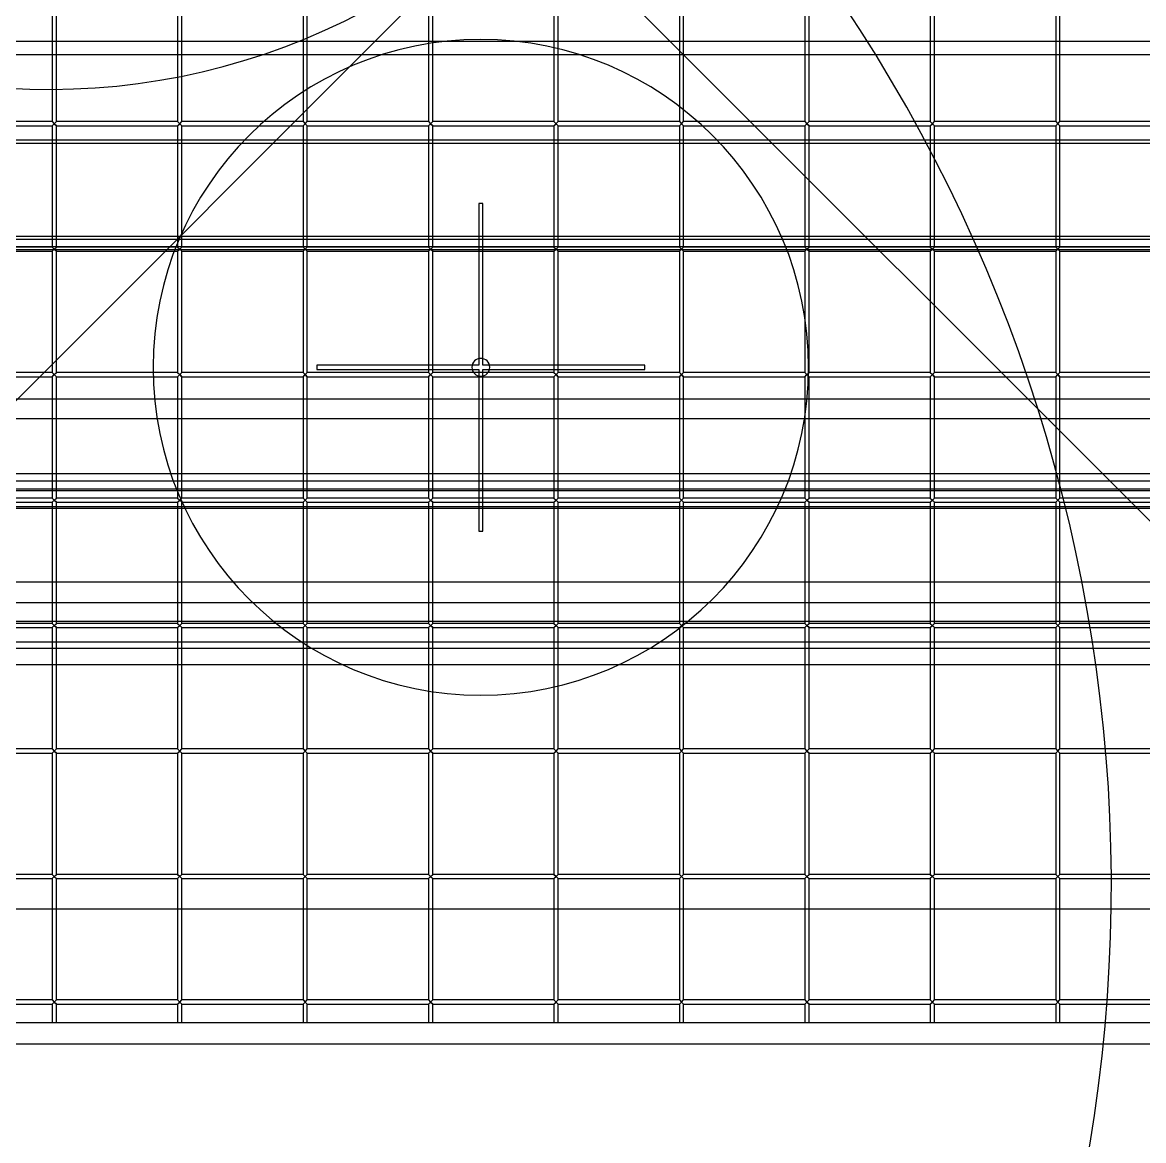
# Model space of a CAD drawing. Header units: centimetres. Extents: x 2811 to 13089, y 820 to 6224.
# Drawn here: x 8771.75 to 8798.56, y 2503.04 to 2529.77 of the extents above; entities that cross this region are included whole.
import ezdxf

# ---------------------------------------------------------------- set-up
doc = ezdxf.new("R2010")
doc.units = ezdxf.units.CM
doc.layers.add('prlm-ELEC-CFO', color=1, linetype='Continuous', lineweight=25)
doc.layers.add('prlm-VMC', color=93, linetype='Continuous')

# ---------------------------------------------------------------- blocks, each defined once
blk = doc.blocks.new('xi.d630')
at = {"layer": 'prlm-VMC'}
for p, q in [((0, 0), (0, 115.95)), ((-40.95, 75), (40.95, 75))]:
    blk.add_line(p, q, dxfattribs=at)
for centre, radius, start, end in [((0, 75), 31.5, 0, 180), ((0, 75), 28.35, 0, 180), ((14.175, 75), 14.175, 0, 180), ((0, 45.255), 33.525, 20.016, 159.984), ((0, 75), 31.5, 180, 0), ((-14.175, 75), 14.175, 180, 0)]:
    blk.add_arc(centre, radius, start, end, dxfattribs=at)
blk = doc.blocks.new('xi.naos7500v')
at = {"layer": 'prlm-VMC', "color": 0}
for p, q in [((-10.25, 67.35), (-10.25, 64.45)), ((-10.15, 64.45), (-10.15, 67.35)), ((-7.25, 67.35), (-7.25, 64.45)), ((-7.15, 64.45), (-7.15, 67.35)), ((-4.25, 67.35), (-4.25, 65.16)), ((-4.15, 65.224), (-4.15, 67.35)), ((-1.25, 67.35), (-1.25, 66.312)), ((-1.15, 66.328), (-1.15, 67.35)), ((1.75, 67.35), (1.75, 66.215)), ((1.85, 66.191), (1.85, 67.35)), ((4.75, 67.35), (4.75, 64.809)), ((4.85, 64.732), (4.85, 67.35)), ((7.75, 67.35), (7.75, 64.45)), ((7.85, 64.45), (7.85, 67.35)), ((10.75, 67.35), (10.75, 64.45)), ((10.85, 64.45), (10.85, 67.35)), ((13.75, 67.35), (13.75, 64.45)), ((13.85, 64.45), (13.85, 67.35)), ((-24.8, 66.37), (25.7, 66.37)), ((-1.25, 66.312), (-1.25, 64.45)), ((-1.15, 64.45), (-1.15, 66.328)), ((-24.8, 66.056), (25.7, 66.056)), ((1.75, 66.215), (1.75, 64.45)), ((1.85, 64.45), (1.85, 66.191)), ((-4.25, 65.16), (-4.25, 64.45)), ((-4.15, 64.45), (-4.15, 65.224)), ((4.75, 64.809), (4.75, 64.45)), ((4.85, 64.45), (4.85, 64.732)), ((-10.25, 64.45), (-13.15, 64.45)), ((-13.15, 64.35), (-10.25, 64.35)), ((-10.25, 64.35), (-10.15, 64.45)), ((-10.25, 64.45), (-10.2, 64.4)), ((-10.25, 64.45), (-10.2, 64.4)), ((-10.25, 64.35), (-10.15, 64.45)), ((-10.25, 64.35), (-10.2, 64.4)), ((-10.25, 64.35), (-10.25, 61.45)), ((-10.2, 64.4), (-10.15, 64.45)), ((-10.15, 64.35), (-10.2, 64.4)), ((-10.2, 64.4), (-10.15, 64.35)), ((-7.25, 64.45), (-10.15, 64.45)), ((-10.15, 64.35), (-7.25, 64.35)), ((-10.15, 61.45), (-10.15, 64.35)), ((-7.25, 64.35), (-7.15, 64.45)), ((-7.25, 64.45), (-7.2, 64.4)), ((-7.25, 64.45), (-7.2, 64.4)), ((-7.25, 64.35), (-7.15, 64.45)), ((-7.25, 64.35), (-7.2, 64.4)), ((-7.25, 64.35), (-7.25, 61.552)), ((-7.2, 64.4), (-7.15, 64.45)), ((-7.15, 64.35), (-7.2, 64.4)), ((-7.2, 64.4), (-7.15, 64.35)), ((-5.188, 64.45), (-7.15, 64.45)), ((-7.15, 64.35), (-5.299, 64.35)), ((-7.15, 61.785), (-7.15, 64.35)), ((-5.299, 64.35), (-4.25, 64.35)), ((-4.25, 64.45), (-5.188, 64.45)), ((-4.25, 64.35), (-4.15, 64.45)), ((-4.25, 64.45), (-4.2, 64.4)), ((-4.25, 64.45), (-4.2, 64.4)), ((-4.25, 64.35), (-4.15, 64.45)), ((-4.25, 64.35), (-4.2, 64.4)), ((-4.25, 64.35), (-4.25, 61.45)), ((-4.2, 64.4), (-4.15, 64.45)), ((-4.15, 64.35), (-4.2, 64.4)), ((-4.2, 64.4), (-4.15, 64.35)), ((-1.25, 64.45), (-4.15, 64.45)), ((-4.15, 64.35), (-1.25, 64.35)), ((-4.15, 61.45), (-4.15, 64.35)), ((-1.25, 64.35), (-1.15, 64.45)), ((-1.25, 64.45), (-1.2, 64.4)), ((-1.25, 64.35), (-1.15, 64.45)), ((-1.25, 64.45), (-1.2, 64.4)), ((-1.25, 64.35), (-1.15, 64.45)), ((-1.25, 64.35), (-1.2, 64.4)), ((-1.25, 64.35), (-1.25, 61.45)), ((-1.15, 64.35), (-1.2, 64.4)), ((-1.2, 64.4), (-1.15, 64.35)), ((1.75, 64.45), (-1.15, 64.45)), ((-1.15, 64.35), (1.75, 64.35)), ((-1.15, 61.45), (-1.15, 64.35)), ((1.75, 64.35), (1.85, 64.45)), ((1.75, 64.45), (1.8, 64.4)), ((1.75, 64.35), (1.85, 64.45)), ((1.75, 64.45), (1.8, 64.4)), ((1.75, 64.35), (1.85, 64.45)), ((1.75, 64.35), (1.8, 64.4)), ((1.75, 64.35), (1.75, 61.45)), ((1.85, 64.35), (1.8, 64.4)), ((1.8, 64.4), (1.85, 64.35)), ((4.75, 64.45), (1.85, 64.45)), ((1.85, 64.35), (4.75, 64.35)), ((1.85, 61.45), (1.85, 64.35)), ((4.75, 64.35), (4.85, 64.45)), ((4.75, 64.45), (4.8, 64.4)), ((4.75, 64.45), (4.8, 64.4)), ((4.75, 64.35), (4.85, 64.45)), ((4.75, 64.35), (4.8, 64.4)), ((4.75, 64.35), (4.75, 61.45)), ((4.8, 64.4), (4.85, 64.45)), ((4.85, 64.35), (4.8, 64.4)), ((4.8, 64.4), (4.85, 64.35)), ((5.188, 64.45), (4.85, 64.45)), ((4.85, 64.35), (5.299, 64.35)), ((4.85, 61.45), (4.85, 64.35)), ((7.75, 64.45), (5.188, 64.45)), ((5.299, 64.35), (7.75, 64.35)), ((7.75, 64.35), (7.85, 64.45)), ((7.75, 64.45), (7.8, 64.4)), ((7.75, 64.45), (7.8, 64.4)), ((7.75, 64.35), (7.85, 64.45)), ((7.75, 64.35), (7.8, 64.4)), ((7.75, 64.35), (7.75, 61.45)), ((7.8, 64.4), (7.85, 64.45)), ((7.85, 64.35), (7.8, 64.4)), ((7.8, 64.4), (7.85, 64.35)), ((10.75, 64.45), (7.85, 64.45)), ((7.85, 64.35), (10.75, 64.35)), ((7.85, 61.45), (7.85, 64.35)), ((10.75, 64.35), (10.85, 64.45)), ((10.75, 64.45), (10.8, 64.4)), ((10.75, 64.45), (10.8, 64.4)), ((10.75, 64.35), (10.85, 64.45)), ((10.75, 64.35), (10.8, 64.4)), ((10.75, 64.35), (10.75, 61.45)), ((10.8, 64.4), (10.85, 64.45)), ((10.85, 64.35), (10.8, 64.4)), ((10.8, 64.4), (10.85, 64.35)), ((13.75, 64.45), (10.85, 64.45)), ((10.85, 64.35), (13.75, 64.35)), ((10.85, 61.45), (10.85, 64.35)), ((13.75, 64.35), (13.85, 64.45)), ((13.75, 64.45), (13.8, 64.4)), ((13.75, 64.45), (13.8, 64.4)), ((13.75, 64.35), (13.85, 64.45)), ((13.75, 64.35), (13.8, 64.4)), ((13.75, 64.35), (13.75, 61.45)), ((13.8, 64.4), (13.85, 64.45)), ((13.85, 64.35), (13.8, 64.4)), ((13.8, 64.4), (13.85, 64.35)), ((16.75, 64.45), (13.85, 64.45)), ((13.85, 64.35), (16.75, 64.35)), ((13.85, 61.45), (13.85, 64.35)), ((-13.15, 64.013), (-10.25, 64.013)), ((-13.15, 63.935), (-10.25, 63.935)), ((-10.25, 64.013), (-10.15, 64.013)), ((-10.25, 63.935), (-10.15, 63.935)), ((-10.15, 64.013), (-7.25, 64.013)), ((-10.15, 63.935), (-7.25, 63.935)), ((-7.25, 64.013), (-7.15, 64.013)), ((-7.25, 63.935), (-7.15, 63.935)), ((-7.15, 64.013), (-5.644, 64.013)), ((-7.15, 63.935), (-5.718, 63.935)), ((-5.718, 63.935), (5.718, 63.935)), ((-5.644, 64.013), (5.644, 64.013)), ((5.644, 64.013), (7.75, 64.013)), ((5.718, 63.935), (7.75, 63.935)), ((7.75, 64.013), (7.85, 64.013)), ((7.75, 63.935), (7.85, 63.935)), ((7.85, 64.013), (10.75, 64.013)), ((7.85, 63.935), (10.75, 63.935)), ((10.75, 64.013), (10.85, 64.013)), ((10.75, 63.935), (10.85, 63.935)), ((10.85, 64.013), (13.75, 64.013)), ((10.85, 63.935), (13.75, 63.935)), ((13.75, 64.013), (13.85, 64.013)), ((13.75, 63.935), (13.85, 63.935)), ((13.85, 64.013), (16.75, 64.013)), ((13.85, 63.935), (16.75, 63.935)), ((0.05, 62.494), (-0.05, 62.494)), ((-0.05, 62.494), (-0.05, 58.625)), ((0.05, 58.625), (0.05, 62.494)), ((-13.15, 61.707), (-10.25, 61.707)), ((-10.25, 61.707), (-10.15, 61.707)), ((-10.15, 61.707), (-7.25, 61.707)), ((-7.25, 61.707), (7.184, 61.707)), ((-7.15, 61.45), (-7.15, 61.785)), ((7.184, 61.707), (7.75, 61.707)), ((7.75, 61.707), (7.85, 61.707)), ((7.85, 61.707), (10.75, 61.707)), ((10.75, 61.707), (10.85, 61.707)), ((10.85, 61.707), (13.75, 61.707)), ((13.75, 61.707), (13.85, 61.707)), ((13.85, 61.707), (16.75, 61.707)), ((-13.15, 61.64), (-10.25, 61.64)), ((-13.15, 61.46), (-10.25, 61.46)), ((-10.25, 61.45), (-13.15, 61.45)), ((-10.25, 61.64), (-10.15, 61.64)), ((-10.25, 61.46), (-10.15, 61.46)), ((-10.25, 61.35), (-10.15, 61.45)), ((-10.25, 61.45), (-10.2, 61.4)), ((-10.25, 61.45), (-10.2, 61.4)), ((-10.25, 61.35), (-10.15, 61.45)), ((-10.25, 61.35), (-10.2, 61.4)), ((-10.2, 61.4), (-10.15, 61.45)), ((-10.15, 61.35), (-10.2, 61.4)), ((-10.2, 61.4), (-10.15, 61.35)), ((-10.15, 61.64), (-7.25, 61.64)), ((-10.15, 61.46), (-7.287, 61.46)), ((-7.291, 61.45), (-10.15, 61.45)), ((-7.25, 61.45), (-7.291, 61.45)), ((-7.287, 61.46), (7.287, 61.46)), ((-7.25, 61.64), (7.214, 61.64)), ((-7.25, 61.552), (-7.25, 61.45)), ((-7.25, 61.35), (-7.15, 61.45)), ((-7.25, 61.45), (-7.2, 61.4)), ((-7.25, 61.45), (-7.2, 61.4)), ((-7.25, 61.35), (-7.15, 61.45)), ((-7.25, 61.35), (-7.2, 61.4)), ((-7.2, 61.4), (-7.15, 61.45)), ((-7.15, 61.35), (-7.2, 61.4)), ((-7.2, 61.4), (-7.15, 61.35)), ((-4.25, 61.45), (-7.15, 61.45)), ((-4.25, 61.35), (-4.15, 61.45)), ((-4.25, 61.45), (-4.2, 61.4)), ((-4.25, 61.45), (-4.2, 61.4)), ((-4.25, 61.35), (-4.15, 61.45)), ((-4.25, 61.35), (-4.2, 61.4)), ((-4.2, 61.4), (-4.15, 61.45)), ((-4.15, 61.35), (-4.2, 61.4)), ((-4.2, 61.4), (-4.15, 61.35)), ((-1.25, 61.45), (-4.15, 61.45)), ((-1.25, 61.35), (-1.15, 61.45)), ((-1.25, 61.45), (-1.2, 61.4)), ((-1.25, 61.35), (-1.15, 61.45)), ((-1.25, 61.45), (-1.2, 61.4)), ((-1.25, 61.35), (-1.15, 61.45)), ((-1.25, 61.35), (-1.2, 61.4)), ((-1.15, 61.35), (-1.2, 61.4)), ((-1.2, 61.4), (-1.15, 61.35)), ((1.75, 61.45), (-1.15, 61.45)), ((1.75, 61.35), (1.85, 61.45)), ((1.75, 61.45), (1.8, 61.4)), ((1.75, 61.35), (1.85, 61.45)), ((1.75, 61.45), (1.8, 61.4)), ((1.75, 61.35), (1.85, 61.45)), ((1.75, 61.35), (1.8, 61.4)), ((1.85, 61.35), (1.8, 61.4)), ((1.8, 61.4), (1.85, 61.35)), ((4.75, 61.45), (1.85, 61.45)), ((4.75, 61.35), (4.85, 61.45)), ((4.75, 61.45), (4.8, 61.4)), ((4.75, 61.45), (4.8, 61.4)), ((4.75, 61.35), (4.85, 61.45)), ((4.75, 61.35), (4.8, 61.4)), ((4.8, 61.4), (4.85, 61.45)), ((4.85, 61.35), (4.8, 61.4)), ((4.8, 61.4), (4.85, 61.35)), ((7.291, 61.45), (4.85, 61.45)), ((7.214, 61.64), (7.75, 61.64)), ((7.287, 61.46), (7.75, 61.46)), ((7.75, 61.45), (7.291, 61.45)), ((7.75, 61.64), (7.85, 61.64)), ((7.75, 61.46), (7.85, 61.46)), ((7.75, 61.35), (7.85, 61.45)), ((7.75, 61.45), (7.8, 61.4)), ((7.75, 61.45), (7.8, 61.4)), ((7.75, 61.35), (7.85, 61.45)), ((7.75, 61.35), (7.8, 61.4)), ((7.8, 61.4), (7.85, 61.45)), ((7.85, 61.35), (7.8, 61.4)), ((7.8, 61.4), (7.85, 61.35)), ((7.85, 61.64), (10.75, 61.64)), ((7.85, 61.46), (10.75, 61.46)), ((10.75, 61.45), (7.85, 61.45)), ((10.75, 61.64), (10.85, 61.64)), ((10.75, 61.46), (10.85, 61.46)), ((10.75, 61.35), (10.85, 61.45)), ((10.75, 61.45), (10.8, 61.4)), ((10.75, 61.45), (10.8, 61.4)), ((10.75, 61.35), (10.85, 61.45)), ((10.75, 61.35), (10.8, 61.4)), ((10.8, 61.4), (10.85, 61.45)), ((10.85, 61.35), (10.8, 61.4)), ((10.8, 61.4), (10.85, 61.35)), ((10.85, 61.64), (13.75, 61.64)), ((10.85, 61.46), (13.75, 61.46)), ((13.75, 61.45), (10.85, 61.45)), ((13.75, 61.64), (13.85, 61.64)), ((13.75, 61.46), (13.85, 61.46)), ((13.75, 61.35), (13.85, 61.45)), ((13.75, 61.45), (13.8, 61.4)), ((13.75, 61.45), (13.8, 61.4)), ((13.75, 61.35), (13.85, 61.45)), ((13.75, 61.35), (13.8, 61.4)), ((13.8, 61.4), (13.85, 61.45)), ((13.85, 61.35), (13.8, 61.4)), ((13.8, 61.4), (13.85, 61.35)), ((13.85, 61.64), (16.75, 61.64)), ((13.85, 61.46), (16.75, 61.46)), ((16.75, 61.45), (13.85, 61.45)), ((-24.8, 61.393), (25.7, 61.393)), ((-13.15, 61.35), (-10.25, 61.35)), ((-10.25, 61.35), (-10.25, 58.45)), ((-10.15, 61.35), (-7.33, 61.35)), ((-10.15, 58.45), (-10.15, 61.35)), ((-7.33, 61.35), (-7.25, 61.35)), ((-7.25, 61.35), (-7.25, 58.45)), ((-7.15, 61.35), (-4.25, 61.35)), ((-7.15, 58.45), (-7.15, 61.35)), ((-4.25, 61.35), (-4.25, 58.45)), ((-4.15, 61.35), (-1.25, 61.35)), ((-4.15, 58.45), (-4.15, 61.35)), ((-1.25, 61.35), (-1.25, 58.45)), ((-1.15, 61.35), (1.75, 61.35)), ((-1.15, 58.45), (-1.15, 61.35)), ((1.75, 61.35), (1.75, 58.45)), ((1.85, 61.35), (4.75, 61.35)), ((1.85, 58.45), (1.85, 61.35)), ((4.75, 61.35), (4.75, 58.45)), ((4.85, 61.35), (7.33, 61.35)), ((4.85, 58.45), (4.85, 61.35)), ((7.33, 61.35), (7.75, 61.35)), ((7.75, 61.35), (7.75, 59.743)), ((7.85, 61.35), (10.75, 61.35)), ((7.85, 58.45), (7.85, 61.35)), ((10.75, 61.35), (10.75, 58.45)), ((10.85, 61.35), (13.75, 61.35)), ((10.85, 58.45), (10.85, 61.35)), ((13.75, 61.35), (13.75, 58.45)), ((13.85, 61.35), (16.75, 61.35)), ((13.85, 58.45), (13.85, 61.35)), ((7.75, 59.743), (7.75, 58.45)), ((-10.25, 58.45), (-13.15, 58.45)), ((-10.25, 58.35), (-10.15, 58.45)), ((-10.25, 58.45), (-10.2, 58.4)), ((-10.25, 58.45), (-10.2, 58.4)), ((-10.25, 58.35), (-10.15, 58.45)), ((-10.2, 58.4), (-10.15, 58.45)), ((-7.836, 58.45), (-10.15, 58.45)), ((-7.25, 58.45), (-7.836, 58.45)), ((-7.25, 58.35), (-7.15, 58.45)), ((-7.25, 58.45), (-7.2, 58.4)), ((-7.25, 58.45), (-7.2, 58.4)), ((-7.25, 58.35), (-7.15, 58.45)), ((-7.2, 58.4), (-7.15, 58.45)), ((-4.25, 58.45), (-7.15, 58.45)), ((-4.25, 58.35), (-4.15, 58.45)), ((-4.25, 58.45), (-4.2, 58.4)), ((-4.25, 58.45), (-4.2, 58.4)), ((-4.25, 58.35), (-4.15, 58.45)), ((-4.2, 58.4), (-4.15, 58.45)), ((-1.25, 58.45), (-4.15, 58.45)), ((-0.05, 58.625), (-3.919, 58.625)), ((-3.919, 58.625), (-3.919, 58.525)), ((-3.919, 58.525), (-0.05, 58.525)), ((-1.25, 58.35), (-1.15, 58.45)), ((-1.25, 58.45), (-1.2, 58.4)), ((-1.25, 58.35), (-1.15, 58.45)), ((-1.25, 58.45), (-1.2, 58.4)), ((-1.25, 58.35), (-1.15, 58.45)), ((1.75, 58.45), (-1.15, 58.45)), ((-0.05, 58.525), (-0.05, 54.656)), ((3.919, 58.625), (0.05, 58.625)), ((0.05, 54.656), (0.05, 58.525)), ((0.05, 58.525), (3.919, 58.525)), ((1.75, 58.35), (1.85, 58.45)), ((1.75, 58.45), (1.8, 58.4)), ((1.75, 58.35), (1.85, 58.45)), ((1.75, 58.45), (1.8, 58.4)), ((1.75, 58.35), (1.85, 58.45)), ((4.75, 58.45), (1.85, 58.45)), ((3.919, 58.525), (3.919, 58.625)), ((4.75, 58.35), (4.85, 58.45)), ((4.75, 58.45), (4.8, 58.4)), ((4.75, 58.45), (4.8, 58.4)), ((4.75, 58.35), (4.85, 58.45)), ((4.8, 58.4), (4.85, 58.45)), ((7.75, 58.45), (4.85, 58.45)), ((7.75, 58.35), (7.85, 58.45)), ((7.75, 58.45), (7.8, 58.4)), ((7.75, 58.45), (7.8, 58.4)), ((7.8, 58.4), (7.85, 58.45)), ((7.85, 58.45), (7.836, 58.436)), ((10.75, 58.45), (7.85, 58.45)), ((10.75, 58.35), (10.85, 58.45)), ((10.75, 58.45), (10.8, 58.4)), ((10.75, 58.45), (10.8, 58.4)), ((10.75, 58.35), (10.85, 58.45)), ((10.8, 58.4), (10.85, 58.45)), ((13.75, 58.45), (10.85, 58.45)), ((13.75, 58.35), (13.85, 58.45)), ((13.75, 58.45), (13.8, 58.4)), ((13.75, 58.45), (13.8, 58.4)), ((13.75, 58.35), (13.85, 58.45)), ((13.8, 58.4), (13.85, 58.45)), ((16.75, 58.45), (13.85, 58.45)), ((-13.15, 58.35), (-10.25, 58.35)), ((-10.25, 58.35), (-10.2, 58.4)), ((-10.25, 58.35), (-10.25, 55.45)), ((-10.15, 58.35), (-10.2, 58.4)), ((-10.2, 58.4), (-10.15, 58.35)), ((-10.15, 58.35), (-7.834, 58.35)), ((-10.15, 55.45), (-10.15, 58.35)), ((-7.834, 58.35), (-7.25, 58.35)), ((-7.25, 58.35), (-7.2, 58.4)), ((-7.25, 58.35), (-7.25, 55.598)), ((-7.15, 58.35), (-7.2, 58.4)), ((-7.2, 58.4), (-7.15, 58.35)), ((-7.15, 58.35), (-4.25, 58.35)), ((-7.15, 55.45), (-7.15, 58.35)), ((-4.25, 58.35), (-4.2, 58.4)), ((-4.25, 58.35), (-4.25, 55.45)), ((-4.15, 58.35), (-4.2, 58.4)), ((-4.2, 58.4), (-4.15, 58.35)), ((-4.15, 58.35), (-1.25, 58.35)), ((-4.15, 55.45), (-4.15, 58.35)), ((-1.25, 58.35), (-1.2, 58.4)), ((-1.25, 58.35), (-1.25, 55.45)), ((-1.15, 58.35), (-1.2, 58.4)), ((-1.2, 58.4), (-1.15, 58.35)), ((-1.15, 58.35), (1.75, 58.35)), ((-1.15, 55.45), (-1.15, 58.35)), ((1.75, 58.35), (1.8, 58.4)), ((1.75, 58.35), (1.75, 55.45)), ((1.85, 58.35), (1.8, 58.4)), ((1.8, 58.4), (1.85, 58.35)), ((1.85, 58.35), (4.75, 58.35)), ((1.85, 55.45), (1.85, 58.35)), ((4.75, 58.35), (4.8, 58.4)), ((4.75, 58.35), (4.75, 55.45)), ((4.85, 58.35), (4.8, 58.4)), ((4.8, 58.4), (4.85, 58.35)), ((4.85, 58.35), (7.75, 58.35)), ((4.85, 55.45), (4.85, 58.35)), ((7.75, 58.35), (7.836, 58.436)), ((7.75, 58.35), (7.8, 58.4)), ((7.75, 58.35), (7.75, 57.407)), ((7.85, 58.35), (7.8, 58.4)), ((7.8, 58.4), (7.835, 58.365)), ((7.835, 58.365), (7.85, 58.35)), ((7.85, 58.35), (10.75, 58.35)), ((7.85, 55.45), (7.85, 58.35)), ((10.75, 58.35), (10.8, 58.4)), ((10.75, 58.35), (10.75, 55.45)), ((10.85, 58.35), (10.8, 58.4)), ((10.8, 58.4), (10.85, 58.35)), ((10.85, 58.35), (13.75, 58.35)), ((10.85, 55.45), (10.85, 58.35)), ((13.75, 58.35), (13.8, 58.4)), ((13.75, 58.35), (13.75, 55.45)), ((13.85, 58.35), (13.8, 58.4)), ((13.8, 58.4), (13.85, 58.35)), ((13.85, 58.35), (16.75, 58.35)), ((13.85, 55.45), (13.85, 58.35)), ((-24.8, 57.821), (25.7, 57.821)), ((7.75, 57.407), (7.75, 55.45)), ((-24.8, 57.354), (25.7, 57.354)), ((-24.8, 56.038), (25.7, 56.038)), ((-13.15, 55.859), (-10.25, 55.859)), ((-10.25, 55.859), (-10.15, 55.859)), ((-10.15, 55.859), (-7.352, 55.859)), ((-7.352, 55.859), (7.352, 55.859)), ((7.352, 55.859), (7.75, 55.859)), ((7.75, 55.859), (7.85, 55.859)), ((7.85, 55.859), (10.75, 55.859)), ((10.75, 55.859), (10.85, 55.859)), ((10.85, 55.859), (13.75, 55.859)), ((13.75, 55.859), (13.85, 55.859)), ((13.85, 55.859), (16.75, 55.859)), ((-13.15, 55.671), (-10.25, 55.671)), ((-13.15, 55.632), (-10.25, 55.632)), ((-10.25, 55.671), (-10.15, 55.671)), ((-10.25, 55.632), (-10.15, 55.632)), ((-10.15, 55.671), (-7.28, 55.671)), ((-10.15, 55.632), (-7.264, 55.632)), ((-7.28, 55.671), (7.28, 55.671)), ((-7.264, 55.632), (7.264, 55.632)), ((-7.25, 55.598), (-7.25, 55.45)), ((7.264, 55.632), (7.75, 55.632)), ((7.28, 55.671), (7.75, 55.671)), ((7.75, 55.671), (7.85, 55.671)), ((7.75, 55.632), (7.85, 55.632)), ((7.85, 55.671), (10.75, 55.671)), ((7.85, 55.632), (10.75, 55.632)), ((10.75, 55.671), (10.85, 55.671)), ((10.75, 55.632), (10.85, 55.632)), ((10.85, 55.671), (13.75, 55.671)), ((10.85, 55.632), (13.75, 55.632)), ((13.75, 55.671), (13.85, 55.671)), ((13.75, 55.632), (13.85, 55.632)), ((13.85, 55.671), (16.75, 55.671)), ((13.85, 55.632), (16.75, 55.632)), ((-10.25, 55.45), (-13.15, 55.45)), ((-13.15, 55.35), (-10.25, 55.35)), ((-13.15, 55.243), (-10.25, 55.243)), ((-10.25, 55.35), (-10.15, 55.45)), ((-10.25, 55.45), (-10.2, 55.4)), ((-10.25, 55.45), (-10.2, 55.4)), ((-10.25, 55.35), (-10.15, 55.45)), ((-10.25, 55.35), (-10.2, 55.4)), ((-10.25, 55.35), (-10.25, 52.45)), ((-10.25, 55.243), (-10.15, 55.243)), ((-10.2, 55.4), (-10.15, 55.45)), ((-10.15, 55.35), (-10.2, 55.4)), ((-10.2, 55.4), (-10.15, 55.35)), ((-7.25, 55.45), (-10.15, 55.45)), ((-10.15, 55.35), (-7.25, 55.35)), ((-10.15, 52.45), (-10.15, 55.35)), ((-10.15, 55.243), (-7.25, 55.243)), ((-7.25, 55.35), (-7.15, 55.45)), ((-7.25, 55.45), (-7.2, 55.4)), ((-7.25, 55.45), (-7.2, 55.4)), ((-7.25, 55.35), (-7.176, 55.424)), ((-7.25, 55.35), (-7.2, 55.4)), ((-7.25, 55.35), (-7.25, 52.45)), ((-7.25, 55.243), (-7.15, 55.243)), ((-7.2, 55.4), (-7.15, 55.45)), ((-7.15, 55.35), (-7.2, 55.4)), ((-7.2, 55.4), (-7.15, 55.35)), ((-7.15, 55.45), (-7.176, 55.424)), ((-4.25, 55.45), (-7.15, 55.45)), ((-7.15, 55.35), (-7.143, 55.35)), ((-7.15, 52.45), (-7.15, 55.35)), ((-7.15, 55.243), (-7.094, 55.243)), ((-7.143, 55.35), (-4.25, 55.35)), ((-7.094, 55.243), (7.094, 55.243)), ((-4.25, 55.35), (-4.15, 55.45)), ((-4.25, 55.45), (-4.2, 55.4)), ((-4.25, 55.45), (-4.2, 55.4)), ((-4.25, 55.35), (-4.15, 55.45)), ((-4.25, 55.35), (-4.2, 55.4)), ((-4.25, 55.35), (-4.25, 52.45)), ((-4.2, 55.4), (-4.15, 55.45)), ((-4.15, 55.35), (-4.2, 55.4)), ((-4.2, 55.4), (-4.15, 55.35)), ((-1.25, 55.45), (-4.15, 55.45)), ((-4.15, 55.35), (-1.25, 55.35)), ((-4.15, 52.45), (-4.15, 55.35)), ((-1.25, 55.35), (-1.15, 55.45)), ((-1.25, 55.45), (-1.2, 55.4)), ((-1.25, 55.35), (-1.15, 55.45)), ((-1.25, 55.45), (-1.2, 55.4)), ((-1.25, 55.35), (-1.15, 55.45)), ((-1.25, 55.35), (-1.2, 55.4)), ((-1.25, 55.35), (-1.25, 52.45)), ((-1.15, 55.35), (-1.2, 55.4)), ((-1.2, 55.4), (-1.15, 55.35)), ((1.75, 55.45), (-1.15, 55.45)), ((-1.15, 55.35), (1.75, 55.35)), ((-1.15, 52.45), (-1.15, 55.35)), ((1.75, 55.35), (1.85, 55.45)), ((1.75, 55.45), (1.8, 55.4)), ((1.75, 55.35), (1.85, 55.45)), ((1.75, 55.45), (1.8, 55.4)), ((1.75, 55.35), (1.85, 55.45)), ((1.75, 55.35), (1.8, 55.4)), ((1.75, 55.35), (1.75, 52.45)), ((1.85, 55.35), (1.8, 55.4)), ((1.8, 55.4), (1.85, 55.35)), ((4.75, 55.45), (1.85, 55.45)), ((1.85, 55.35), (4.75, 55.35)), ((1.85, 52.45), (1.85, 55.35)), ((4.75, 55.35), (4.85, 55.45)), ((4.75, 55.45), (4.8, 55.4)), ((4.75, 55.45), (4.8, 55.4)), ((4.75, 55.35), (4.85, 55.45)), ((4.75, 55.35), (4.8, 55.4)), ((4.75, 55.35), (4.75, 52.45)), ((4.8, 55.4), (4.85, 55.45)), ((4.85, 55.35), (4.8, 55.4)), ((4.8, 55.4), (4.85, 55.35)), ((7.188, 55.45), (4.85, 55.45)), ((4.85, 55.35), (7.143, 55.35)), ((4.85, 52.45), (4.85, 55.35)), ((7.094, 55.243), (7.75, 55.243)), ((7.143, 55.35), (7.75, 55.35)), ((7.75, 55.45), (7.188, 55.45)), ((7.75, 55.35), (7.85, 55.45)), ((7.75, 55.45), (7.8, 55.4)), ((7.75, 55.45), (7.8, 55.4)), ((7.75, 55.35), (7.85, 55.45)), ((7.75, 55.35), (7.8, 55.4)), ((7.75, 55.35), (7.75, 52.45)), ((7.75, 55.243), (7.85, 55.243)), ((7.8, 55.4), (7.85, 55.45)), ((7.85, 55.35), (7.8, 55.4)), ((7.8, 55.4), (7.85, 55.35)), ((10.75, 55.45), (7.85, 55.45)), ((7.85, 55.35), (10.75, 55.35)), ((7.85, 52.45), (7.85, 55.35)), ((7.85, 55.243), (10.75, 55.243)), ((10.75, 55.35), (10.85, 55.45)), ((10.75, 55.45), (10.8, 55.4)), ((10.75, 55.45), (10.8, 55.4)), ((10.75, 55.35), (10.85, 55.45)), ((10.75, 55.35), (10.8, 55.4)), ((10.75, 55.35), (10.75, 52.45)), ((10.75, 55.243), (10.85, 55.243)), ((10.8, 55.4), (10.85, 55.45)), ((10.85, 55.35), (10.8, 55.4)), ((10.8, 55.4), (10.85, 55.35)), ((13.75, 55.45), (10.85, 55.45)), ((10.85, 55.35), (13.75, 55.35)), ((10.85, 52.45), (10.85, 55.35)), ((10.85, 55.243), (13.75, 55.243)), ((13.75, 55.35), (13.85, 55.45)), ((13.75, 55.45), (13.8, 55.4)), ((13.75, 55.45), (13.8, 55.4)), ((13.75, 55.35), (13.85, 55.45)), ((13.75, 55.35), (13.8, 55.4)), ((13.75, 55.35), (13.75, 52.45)), ((13.75, 55.243), (13.85, 55.243)), ((13.8, 55.4), (13.85, 55.45)), ((13.85, 55.35), (13.8, 55.4)), ((13.8, 55.4), (13.85, 55.35)), ((16.75, 55.45), (13.85, 55.45)), ((13.85, 55.35), (16.75, 55.35)), ((13.85, 52.45), (13.85, 55.35)), ((13.85, 55.243), (16.75, 55.243)), ((-24.8, 55.204), (25.7, 55.204)), ((-0.05, 54.656), (0.05, 54.656)), ((-22.2, 53.447), (22.7, 53.447)), ((-24.8, 52.953), (25.7, 52.953)), ((-24.8, 52.508), (25.7, 52.508)), ((-10.25, 52.45), (-13.15, 52.45)), ((-13.15, 52.35), (-10.25, 52.35)), ((-10.25, 52.35), (-10.15, 52.45)), ((-10.25, 52.45), (-10.2, 52.4)), ((-10.25, 52.45), (-10.2, 52.4)), ((-10.25, 52.35), (-10.15, 52.45)), ((-10.25, 52.35), (-10.2, 52.4)), ((-10.25, 52.35), (-10.25, 49.45)), ((-10.2, 52.4), (-10.15, 52.45)), ((-10.15, 52.35), (-10.2, 52.4)), ((-10.2, 52.4), (-10.15, 52.35)), ((-7.25, 52.45), (-10.15, 52.45)), ((-10.15, 52.35), (-7.25, 52.35)), ((-10.15, 49.45), (-10.15, 52.35)), ((-7.25, 52.35), (-7.15, 52.45)), ((-7.25, 52.45), (-7.2, 52.4)), ((-7.25, 52.45), (-7.2, 52.4)), ((-7.25, 52.35), (-7.15, 52.45)), ((-7.25, 52.35), (-7.2, 52.4)), ((-7.25, 52.35), (-7.25, 49.45)), ((-7.2, 52.4), (-7.15, 52.45)), ((-7.15, 52.35), (-7.2, 52.4)), ((-7.2, 52.4), (-7.15, 52.35)), ((-4.89, 52.45), (-7.15, 52.45)), ((-7.15, 52.35), (-4.762, 52.35)), ((-7.15, 49.45), (-7.15, 52.35)), ((-4.25, 52.45), (-4.89, 52.45)), ((-4.762, 52.35), (-4.25, 52.35)), ((-4.25, 52.35), (-4.15, 52.45)), ((-4.25, 52.45), (-4.2, 52.4)), ((-4.25, 52.45), (-4.2, 52.4)), ((-4.25, 52.35), (-4.15, 52.45)), ((-4.25, 52.35), (-4.2, 52.4)), ((-4.25, 52.35), (-4.25, 51.99)), ((-4.2, 52.4), (-4.15, 52.45)), ((-4.15, 52.35), (-4.2, 52.4)), ((-4.2, 52.4), (-4.15, 52.35)), ((-1.25, 52.45), (-4.15, 52.45)), ((-4.15, 52.35), (-1.25, 52.35)), ((-4.15, 51.926), (-4.15, 52.35)), ((-1.25, 52.35), (-1.15, 52.45)), ((-1.25, 52.45), (-1.2, 52.4)), ((-1.25, 52.35), (-1.15, 52.45)), ((-1.25, 52.45), (-1.2, 52.4)), ((-1.25, 52.35), (-1.15, 52.45)), ((-1.25, 52.35), (-1.2, 52.4)), ((-1.25, 52.35), (-1.25, 50.838)), ((-1.15, 52.35), (-1.2, 52.4)), ((-1.2, 52.4), (-1.15, 52.35)), ((1.75, 52.45), (-1.15, 52.45)), ((-1.15, 52.35), (1.75, 52.35)), ((-1.15, 50.822), (-1.15, 52.35)), ((1.75, 52.35), (1.85, 52.45)), ((1.75, 52.45), (1.8, 52.4)), ((1.75, 52.45), (1.8, 52.4)), ((1.75, 52.35), (1.85, 52.45)), ((1.75, 52.35), (1.8, 52.4)), ((1.75, 52.35), (1.75, 50.935)), ((1.8, 52.4), (1.85, 52.45)), ((1.85, 52.35), (1.8, 52.4)), ((1.8, 52.4), (1.85, 52.35)), ((4.75, 52.45), (1.85, 52.45)), ((1.85, 52.35), (4.75, 52.35)), ((1.85, 50.959), (1.85, 52.35)), ((4.75, 52.35), (4.85, 52.45)), ((4.75, 52.45), (4.8, 52.4)), ((4.75, 52.45), (4.8, 52.4)), ((4.75, 52.35), (4.85, 52.45)), ((4.75, 52.35), (4.8, 52.4)), ((4.75, 52.35), (4.75, 52.341)), ((4.75, 52.341), (4.75, 49.45)), ((4.8, 52.4), (4.85, 52.45)), ((4.85, 52.35), (4.8, 52.4)), ((4.8, 52.4), (4.812, 52.388)), ((4.812, 52.388), (4.85, 52.35)), ((4.89, 52.45), (4.85, 52.45)), ((4.85, 52.35), (7.75, 52.35)), ((4.85, 49.45), (4.85, 52.35)), ((7.75, 52.45), (4.89, 52.45)), ((7.75, 52.35), (7.85, 52.45)), ((7.75, 52.45), (7.8, 52.4)), ((7.75, 52.45), (7.8, 52.4)), ((7.75, 52.35), (7.85, 52.45)), ((7.75, 52.35), (7.8, 52.4)), ((7.75, 52.35), (7.75, 49.45)), ((7.8, 52.4), (7.85, 52.45)), ((7.85, 52.35), (7.8, 52.4)), ((7.8, 52.4), (7.85, 52.35)), ((10.75, 52.45), (7.85, 52.45)), ((7.85, 52.35), (10.75, 52.35)), ((7.85, 49.45), (7.85, 52.35)), ((10.75, 52.35), (10.85, 52.45)), ((10.75, 52.45), (10.8, 52.4)), ((10.75, 52.45), (10.8, 52.4)), ((10.75, 52.35), (10.85, 52.45)), ((10.75, 52.35), (10.8, 52.4)), ((10.75, 52.35), (10.75, 49.45)), ((10.8, 52.4), (10.85, 52.45)), ((10.85, 52.35), (10.8, 52.4)), ((10.8, 52.4), (10.85, 52.35)), ((13.75, 52.45), (10.85, 52.45)), ((10.85, 52.35), (13.75, 52.35)), ((10.85, 49.45), (10.85, 52.35)), ((13.75, 52.35), (13.85, 52.45)), ((13.75, 52.45), (13.8, 52.4)), ((13.75, 52.45), (13.8, 52.4)), ((13.75, 52.35), (13.85, 52.45)), ((13.75, 52.35), (13.8, 52.4)), ((13.75, 52.35), (13.75, 49.45)), ((13.8, 52.4), (13.85, 52.45)), ((13.85, 52.35), (13.8, 52.4)), ((13.8, 52.4), (13.85, 52.35)), ((16.75, 52.45), (13.85, 52.45)), ((13.85, 52.35), (16.75, 52.35)), ((13.85, 49.45), (13.85, 52.35)), ((-24.8, 52.014), (25.7, 52.014)), ((-24.8, 51.856), (25.7, 51.856)), ((-4.25, 51.99), (-4.25, 49.45)), ((-4.15, 49.45), (-4.15, 51.926)), ((-13.15, 51.467), (-10.25, 51.467)), ((-10.25, 51.467), (-10.15, 51.467)), ((-10.15, 51.467), (-7.25, 51.467)), ((-7.25, 51.467), (-7.15, 51.467)), ((-7.15, 51.467), (-4.25, 51.467)), ((-4.25, 51.467), (-4.15, 51.467)), ((-4.15, 51.467), (-3.302, 51.467)), ((-3.302, 51.467), (3.302, 51.467)), ((3.302, 51.467), (4.75, 51.467)), ((4.75, 51.467), (4.85, 51.467)), ((4.85, 51.467), (7.75, 51.467)), ((7.75, 51.467), (7.85, 51.467)), ((7.85, 51.467), (10.75, 51.467)), ((10.75, 51.467), (10.85, 51.467)), ((10.85, 51.467), (13.75, 51.467)), ((13.75, 51.467), (13.85, 51.467)), ((13.85, 51.467), (16.75, 51.467)), ((1.85, 49.45), (1.85, 50.959)), ((-1.25, 50.838), (-1.25, 49.45)), ((-1.15, 49.45), (-1.15, 50.822)), ((1.75, 50.935), (1.75, 49.45)), ((-10.25, 49.45), (-13.15, 49.45)), ((-13.15, 49.35), (-10.25, 49.35)), ((-10.25, 49.35), (-10.15, 49.45)), ((-10.25, 49.45), (-10.2, 49.4)), ((-10.25, 49.45), (-10.2, 49.4)), ((-10.25, 49.35), (-10.15, 49.45)), ((-10.25, 49.35), (-10.2, 49.4)), ((-10.25, 49.35), (-10.25, 46.45)), ((-10.2, 49.4), (-10.15, 49.45)), ((-10.15, 49.35), (-10.2, 49.4)), ((-10.2, 49.4), (-10.15, 49.35)), ((-7.25, 49.45), (-10.15, 49.45)), ((-10.15, 49.35), (-7.25, 49.35)), ((-10.15, 46.45), (-10.15, 49.35)), ((-7.25, 49.35), (-7.15, 49.45)), ((-7.25, 49.45), (-7.2, 49.4)), ((-7.25, 49.45), (-7.2, 49.4)), ((-7.25, 49.35), (-7.15, 49.45)), ((-7.25, 49.35), (-7.2, 49.4)), ((-7.25, 49.35), (-7.25, 46.45)), ((-7.2, 49.4), (-7.15, 49.45)), ((-7.15, 49.35), (-7.2, 49.4)), ((-7.2, 49.4), (-7.15, 49.35)), ((-4.25, 49.45), (-7.15, 49.45)), ((-7.15, 49.35), (-4.25, 49.35)), ((-7.15, 46.45), (-7.15, 49.35)), ((-4.25, 49.35), (-4.15, 49.45)), ((-4.25, 49.45), (-4.2, 49.4)), ((-4.25, 49.45), (-4.2, 49.4)), ((-4.25, 49.35), (-4.15, 49.45)), ((-4.25, 49.35), (-4.2, 49.4)), ((-4.25, 49.35), (-4.25, 46.45)), ((-4.2, 49.4), (-4.15, 49.45)), ((-4.15, 49.35), (-4.2, 49.4)), ((-4.2, 49.4), (-4.15, 49.35)), ((-1.25, 49.45), (-4.15, 49.45)), ((-4.15, 49.35), (-1.25, 49.35)), ((-4.15, 46.45), (-4.15, 49.35)), ((-1.25, 49.35), (-1.15, 49.45)), ((-1.25, 49.45), (-1.2, 49.4)), ((-1.25, 49.45), (-1.2, 49.4)), ((-1.25, 49.35), (-1.15, 49.45)), ((-1.25, 49.35), (-1.2, 49.4)), ((-1.25, 49.35), (-1.25, 46.45)), ((-1.2, 49.4), (-1.15, 49.45)), ((-1.15, 49.35), (-1.2, 49.4)), ((-1.2, 49.4), (-1.15, 49.35)), ((1.75, 49.45), (-1.15, 49.45)), ((-1.15, 49.35), (1.75, 49.35)), ((-1.15, 46.45), (-1.15, 49.35)), ((1.75, 49.35), (1.85, 49.45)), ((1.75, 49.45), (1.8, 49.4)), ((1.75, 49.45), (1.8, 49.4)), ((1.75, 49.35), (1.85, 49.45)), ((1.75, 49.35), (1.8, 49.4)), ((1.75, 49.35), (1.75, 46.45)), ((1.8, 49.4), (1.85, 49.45)), ((1.85, 49.35), (1.8, 49.4)), ((1.8, 49.4), (1.85, 49.35)), ((4.75, 49.45), (1.85, 49.45)), ((1.85, 49.35), (4.75, 49.35)), ((1.85, 46.45), (1.85, 49.35)), ((4.75, 49.35), (4.85, 49.45)), ((4.75, 49.45), (4.8, 49.4)), ((4.75, 49.45), (4.8, 49.4)), ((4.75, 49.35), (4.85, 49.45)), ((4.75, 49.35), (4.8, 49.4)), ((4.75, 49.35), (4.75, 46.45)), ((4.8, 49.4), (4.85, 49.45)), ((4.85, 49.35), (4.8, 49.4)), ((4.8, 49.4), (4.85, 49.35)), ((7.75, 49.45), (4.85, 49.45)), ((4.85, 49.35), (7.75, 49.35)), ((4.85, 46.45), (4.85, 49.35)), ((7.75, 49.35), (7.85, 49.45)), ((7.75, 49.45), (7.8, 49.4)), ((7.75, 49.45), (7.8, 49.4)), ((7.75, 49.35), (7.85, 49.45)), ((7.75, 49.35), (7.8, 49.4)), ((7.75, 49.35), (7.75, 46.45)), ((7.8, 49.4), (7.85, 49.45)), ((7.85, 49.35), (7.8, 49.4)), ((7.8, 49.4), (7.85, 49.35)), ((10.75, 49.45), (7.85, 49.45)), ((7.85, 49.35), (10.75, 49.35)), ((7.85, 46.45), (7.85, 49.35)), ((10.75, 49.35), (10.85, 49.45)), ((10.75, 49.45), (10.8, 49.4)), ((10.75, 49.45), (10.8, 49.4)), ((10.75, 49.35), (10.85, 49.45)), ((10.75, 49.35), (10.8, 49.4)), ((10.75, 49.35), (10.75, 46.45)), ((10.8, 49.4), (10.85, 49.45)), ((10.85, 49.35), (10.8, 49.4)), ((10.8, 49.4), (10.85, 49.35)), ((13.75, 49.45), (10.85, 49.45)), ((10.85, 49.35), (13.75, 49.35)), ((10.85, 46.45), (10.85, 49.35)), ((13.75, 49.35), (13.85, 49.45)), ((13.75, 49.45), (13.8, 49.4)), ((13.75, 49.45), (13.8, 49.4)), ((13.75, 49.35), (13.85, 49.45)), ((13.75, 49.35), (13.8, 49.4)), ((13.75, 49.35), (13.75, 46.45)), ((13.8, 49.4), (13.85, 49.45)), ((13.85, 49.35), (13.8, 49.4)), ((13.8, 49.4), (13.85, 49.35)), ((16.75, 49.45), (13.85, 49.45)), ((13.85, 49.35), (16.75, 49.35)), ((13.85, 46.45), (13.85, 49.35)), ((-10.25, 46.45), (-13.15, 46.45)), ((-10.25, 46.45), (-10.2, 46.4)), ((-10.25, 46.35), (-10.15, 46.45)), ((-10.2, 46.4), (-10.25, 46.45)), ((-10.2, 46.4), (-10.25, 46.35)), ((-10.2, 46.4), (-10.15, 46.45)), ((-10.2, 46.4), (-10.15, 46.45)), ((-10.2, 46.4), (-10.15, 46.35)), ((-10.2, 46.4), (-10.15, 46.35)), ((-7.25, 46.45), (-10.15, 46.45)), ((-7.25, 46.35), (-7.15, 46.45)), ((-7.25, 46.45), (-7.2, 46.4)), ((-7.25, 46.35), (-7.15, 46.45)), ((-7.2, 46.4), (-7.25, 46.45)), ((-7.2, 46.4), (-7.15, 46.45)), ((-7.2, 46.4), (-7.15, 46.45)), ((-7.2, 46.4), (-7.15, 46.35)), ((-7.2, 46.4), (-7.15, 46.35)), ((-4.25, 46.45), (-7.15, 46.45)), ((-4.25, 46.35), (-4.15, 46.45)), ((-4.25, 46.45), (-4.2, 46.4)), ((-4.25, 46.35), (-4.15, 46.45)), ((-4.2, 46.4), (-4.25, 46.45)), ((-4.2, 46.4), (-4.15, 46.45)), ((-4.2, 46.4), (-4.15, 46.45)), ((-4.2, 46.4), (-4.15, 46.35)), ((-4.2, 46.4), (-4.15, 46.35)), ((-1.25, 46.45), (-4.15, 46.45)), ((-1.25, 46.35), (-1.15, 46.45)), ((-1.25, 46.45), (-1.2, 46.4)), ((-1.25, 46.35), (-1.15, 46.45)), ((-1.2, 46.4), (-1.25, 46.45)), ((-1.25, 46.35), (-1.2, 46.4)), ((-1.2, 46.4), (-1.15, 46.45)), ((-1.2, 46.4), (-1.15, 46.35)), ((-1.2, 46.4), (-1.15, 46.35)), ((1.75, 46.45), (-1.15, 46.45)), ((1.75, 46.35), (1.85, 46.45)), ((1.75, 46.45), (1.8, 46.4)), ((1.75, 46.35), (1.85, 46.45)), ((1.8, 46.4), (1.75, 46.45)), ((1.75, 46.35), (1.8, 46.4)), ((1.8, 46.4), (1.85, 46.45)), ((1.8, 46.4), (1.85, 46.35)), ((1.8, 46.4), (1.85, 46.35)), ((4.75, 46.45), (1.85, 46.45)), ((4.75, 46.35), (4.85, 46.45)), ((4.75, 46.45), (4.8, 46.4)), ((4.75, 46.35), (4.85, 46.45)), ((4.8, 46.4), (4.75, 46.45)), ((4.8, 46.4), (4.85, 46.45)), ((4.8, 46.4), (4.85, 46.45)), ((4.8, 46.4), (4.85, 46.35)), ((4.8, 46.4), (4.85, 46.35)), ((7.75, 46.45), (4.85, 46.45)), ((7.75, 46.45), (7.8, 46.4)), ((7.75, 46.35), (7.85, 46.45)), ((7.8, 46.4), (7.75, 46.45)), ((7.8, 46.4), (7.75, 46.35)), ((7.8, 46.4), (7.85, 46.45)), ((7.8, 46.4), (7.85, 46.45)), ((7.8, 46.4), (7.85, 46.35)), ((7.8, 46.4), (7.85, 46.35)), ((10.75, 46.45), (7.85, 46.45)), ((10.75, 46.45), (10.8, 46.4)), ((10.75, 46.35), (10.85, 46.45)), ((10.8, 46.4), (10.75, 46.45)), ((10.8, 46.4), (10.75, 46.35)), ((10.8, 46.4), (10.85, 46.45)), ((10.8, 46.4), (10.85, 46.45)), ((10.8, 46.4), (10.85, 46.35)), ((10.8, 46.4), (10.85, 46.35)), ((13.75, 46.45), (10.85, 46.45)), ((13.75, 46.45), (13.8, 46.4)), ((13.75, 46.35), (13.85, 46.45)), ((13.8, 46.4), (13.75, 46.45)), ((13.8, 46.4), (13.75, 46.35)), ((13.8, 46.4), (13.85, 46.45)), ((13.85, 46.45), (13.8, 46.4)), ((13.8, 46.4), (13.85, 46.35)), ((13.8, 46.4), (13.85, 46.35)), ((16.75, 46.45), (13.85, 46.45)), ((-13.15, 46.35), (-10.25, 46.35)), ((-10.25, 46.35), (-10.25, 43.45)), ((-10.15, 46.35), (-7.25, 46.35)), ((-10.15, 43.45), (-10.15, 46.35)), ((-7.25, 46.35), (-7.25, 43.45)), ((-7.15, 46.35), (-4.25, 46.35)), ((-7.15, 43.45), (-7.15, 46.35)), ((-4.25, 46.35), (-4.25, 43.45)), ((-4.15, 46.35), (-1.25, 46.35)), ((-4.15, 43.45), (-4.15, 46.35)), ((-1.25, 46.35), (-1.25, 43.45)), ((-1.15, 46.35), (1.75, 46.35)), ((-1.15, 43.45), (-1.15, 46.35)), ((1.75, 46.35), (1.75, 43.45)), ((1.85, 46.35), (4.75, 46.35)), ((1.85, 43.45), (1.85, 46.35)), ((4.75, 46.35), (4.75, 43.45)), ((4.85, 46.35), (7.75, 46.35)), ((4.85, 43.45), (4.85, 46.35)), ((7.75, 46.35), (7.75, 43.45)), ((7.85, 46.35), (10.75, 46.35)), ((7.85, 43.45), (7.85, 46.35)), ((10.75, 46.35), (10.75, 43.45)), ((10.85, 46.35), (13.75, 46.35)), ((10.85, 43.45), (10.85, 46.35)), ((13.75, 46.35), (13.75, 43.45)), ((13.85, 46.35), (16.75, 46.35)), ((13.85, 43.45), (13.85, 46.35)), ((19.56, 45.617), (-19.56, 45.617)), ((-10.25, 43.45), (-13.15, 43.45)), ((-10.25, 43.35), (-10.15, 43.45)), ((-10.25, 43.45), (-10.2, 43.4)), ((-10.25, 43.45), (-10.2, 43.4)), ((-10.25, 43.35), (-10.15, 43.45)), ((-10.2, 43.4), (-10.15, 43.45)), ((-7.25, 43.45), (-10.15, 43.45)), ((-7.25, 43.35), (-7.15, 43.45)), ((-7.25, 43.45), (-7.2, 43.4)), ((-7.25, 43.45), (-7.2, 43.4)), ((-7.25, 43.35), (-7.15, 43.45)), ((-7.2, 43.4), (-7.15, 43.45)), ((-4.25, 43.45), (-7.15, 43.45)), ((-4.25, 43.35), (-4.15, 43.45)), ((-4.25, 43.45), (-4.2, 43.4)), ((-4.25, 43.45), (-4.2, 43.4)), ((-4.25, 43.35), (-4.15, 43.45)), ((-4.2, 43.4), (-4.15, 43.45)), ((-1.25, 43.45), (-4.15, 43.45)), ((-1.25, 43.35), (-1.15, 43.45)), ((-1.25, 43.45), (-1.2, 43.4)), ((-1.25, 43.35), (-1.15, 43.45)), ((-1.25, 43.45), (-1.2, 43.4)), ((-1.25, 43.35), (-1.15, 43.45)), ((1.75, 43.45), (-1.15, 43.45)), ((1.75, 43.35), (1.85, 43.45)), ((1.75, 43.45), (1.8, 43.4)), ((1.75, 43.35), (1.85, 43.45)), ((1.75, 43.45), (1.8, 43.4)), ((1.75, 43.35), (1.85, 43.45)), ((4.75, 43.45), (1.85, 43.45)), ((4.75, 43.35), (4.85, 43.45)), ((4.75, 43.45), (4.8, 43.4)), ((4.75, 43.45), (4.8, 43.4)), ((4.75, 43.35), (4.85, 43.45)), ((4.8, 43.4), (4.85, 43.45)), ((7.75, 43.45), (4.85, 43.45)), ((7.75, 43.35), (7.85, 43.45)), ((7.75, 43.45), (7.8, 43.4)), ((7.75, 43.45), (7.8, 43.4)), ((7.75, 43.35), (7.85, 43.45)), ((7.8, 43.4), (7.85, 43.45)), ((10.75, 43.45), (7.85, 43.45)), ((10.75, 43.35), (10.85, 43.45)), ((10.75, 43.45), (10.8, 43.4)), ((10.75, 43.45), (10.8, 43.4)), ((10.75, 43.35), (10.85, 43.45)), ((10.8, 43.4), (10.85, 43.45)), ((13.75, 43.45), (10.85, 43.45)), ((13.75, 43.35), (13.85, 43.45)), ((13.75, 43.45), (13.8, 43.4)), ((13.75, 43.45), (13.8, 43.4)), ((13.75, 43.35), (13.85, 43.45)), ((13.8, 43.4), (13.85, 43.45)), ((16.75, 43.45), (13.85, 43.45)), ((-13.15, 43.35), (-10.25, 43.35)), ((-10.25, 43.35), (-10.2, 43.4)), ((-10.25, 43.35), (-10.25, 42.9)), ((-10.15, 43.35), (-10.2, 43.4)), ((-10.2, 43.4), (-10.15, 43.35)), ((-10.15, 43.35), (-7.25, 43.35)), ((-10.15, 42.9), (-10.15, 43.35)), ((-7.25, 43.35), (-7.2, 43.4)), ((-7.25, 43.35), (-7.25, 42.9)), ((-7.15, 43.35), (-7.2, 43.4)), ((-7.2, 43.4), (-7.15, 43.35)), ((-7.15, 43.35), (-4.25, 43.35)), ((-7.15, 42.9), (-7.15, 43.35)), ((-4.25, 43.35), (-4.2, 43.4)), ((-4.25, 43.35), (-4.25, 42.9)), ((-4.15, 43.35), (-4.2, 43.4)), ((-4.2, 43.4), (-4.15, 43.35)), ((-4.15, 43.35), (-1.25, 43.35)), ((-4.15, 42.9), (-4.15, 43.35)), ((-1.25, 43.35), (-1.2, 43.4)), ((-1.25, 43.35), (-1.25, 42.9)), ((-1.15, 43.35), (-1.2, 43.4)), ((-1.2, 43.4), (-1.15, 43.35)), ((-1.15, 43.35), (1.75, 43.35)), ((-1.15, 42.9), (-1.15, 43.35)), ((1.75, 43.35), (1.8, 43.4)), ((1.75, 43.35), (1.75, 42.9)), ((1.85, 43.35), (1.8, 43.4)), ((1.8, 43.4), (1.85, 43.35)), ((1.85, 43.35), (4.75, 43.35)), ((1.85, 42.9), (1.85, 43.35)), ((4.75, 43.35), (4.8, 43.4)), ((4.75, 43.35), (4.75, 42.9)), ((4.85, 43.35), (4.8, 43.4)), ((4.8, 43.4), (4.85, 43.35)), ((4.85, 43.35), (7.75, 43.35)), ((4.85, 42.9), (4.85, 43.35)), ((7.75, 43.35), (7.8, 43.4)), ((7.75, 43.35), (7.75, 42.9)), ((7.85, 43.35), (7.8, 43.4)), ((7.8, 43.4), (7.85, 43.35)), ((7.85, 43.35), (10.75, 43.35)), ((7.85, 42.9), (7.85, 43.35)), ((10.75, 43.35), (10.8, 43.4)), ((10.75, 43.35), (10.75, 42.9)), ((10.85, 43.35), (10.8, 43.4)), ((10.8, 43.4), (10.85, 43.35)), ((10.85, 43.35), (13.75, 43.35)), ((10.85, 42.9), (10.85, 43.35)), ((13.75, 43.35), (13.8, 43.4)), ((13.75, 43.35), (13.75, 42.9)), ((13.85, 43.35), (13.8, 43.4)), ((13.8, 43.4), (13.85, 43.35)), ((13.85, 43.35), (16.75, 43.35)), ((13.85, 42.9), (13.85, 43.35)), ((25.7, 42.9), (-25.7, 42.9)), ((-26.2, 42.4), (26.2, 42.4))]:
    blk.add_line(p, q, dxfattribs=at)
for radius, start, end in [(7.838, 90, 270), (7.838, 270, 90), (0.214, 90, 270), (0.214, 270, 90)]:
    blk.add_arc((0, 58.575), radius, start, end, dxfattribs=at)

msp = doc.modelspace()

# ---------------------------------------------------------------- linework, layer by layer
at = {"layer": 'prlm-ELEC-CFO', "lineweight": 25}
msp.add_arc((8976.518, 2696.157), 231.133, 207.6785, 281.40041, dxfattribs=at)

# ---------------------------------------------------------------- block references
at = {"layer": 'prlm-VMC'}
msp.add_blockref('xi.naos7500v', (8782.707, 2462.949), dxfattribs=at)
at = {"layer": 'prlm-VMC', "xscale": 1.126984126984121, "yscale": 1.126984126984121, "zscale": 1.126984126984121, "rotation": 315}
msp.add_blockref('xi.d630', (8723.94, 2473.081), dxfattribs=at)

doc.saveas('drawing.dxf')
